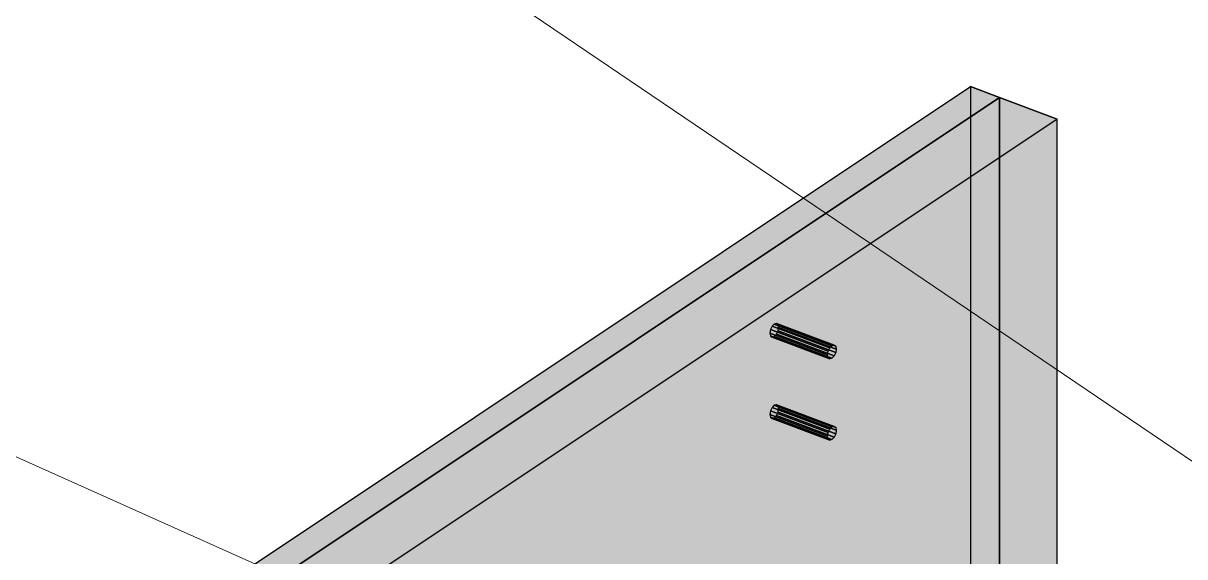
# Model space of a CAD drawing. Header units: millimetres. Extents: x 50 to 612415, y 2 to 4150.
# Drawn here: x 493090.8 to 493508, y 3103.6 to 3295.2 of the extents above; entities that cross this region are included whole.
import ezdxf

# ---------------------------------------------------------------- set-up
doc = ezdxf.new("R2010")
doc.units = ezdxf.units.MM
for name, color, linetype, lineweight in [('DIM', 7, 'Continuous', 13), ('HATCH', 8, 'Continuous', 9), ('OUTLINE', 7, 'Continuous', 25)]:
    doc.layers.add(name, color=color, linetype=linetype, lineweight=lineweight)

msp = doc.modelspace()

# ---------------------------------------------------------------- hatches: boundary and pattern name
at = {"layer": 'HATCH', "true_color": 0xccae87}
for points in [[(493120, 3065.079), (493431.08, 3272.466), (493441.449, 3268.577), (493130.369, 3061.191)], [(493130.369, 3061.191), (493441.449, 3268.577), (493462.188, 3260.8), (493151.108, 3053.414)]]:
    msp.add_hatch(color=43, dxfattribs=at).paths.add_polyline_path(points)
at = {"layer": 'HATCH', "true_color": 0xbda27d}
for points in [[(493162.265, 2944.147), (493120, 3065.079), (493431.08, 3272.466)], [(493392.195, 3101.177), (493162.265, 2944.147), (493431.08, 3272.466)], [(493393.1, 3101.609), (493392.195, 3101.177), (493431.08, 3272.466)], [(493393.944, 3101.667), (493393.1, 3101.609), (493431.08, 3272.466)], [(493394.669, 3101.347), (493393.944, 3101.667), (493431.08, 3272.466)], [(493395.225, 3100.672), (493394.669, 3101.347), (493431.08, 3272.466)], [(493395.575, 3099.687), (493395.225, 3100.672), (493431.08, 3272.466)], [(493395.575, 3097.072), (493431.08, 3272.466), (493431.08, 3068.169)], [(493395.575, 3097.072), (493395.694, 3098.459), (493431.08, 3272.466)], [(493395.694, 3098.459), (493395.575, 3099.687), (493431.08, 3272.466)], [(493441.449, 3268.577), (493130.369, 3061.191), (493172.635, 2940.259)], [(493211.25, 3087.655), (493130.369, 3061.191), (493441.449, 3268.577)], [(493441.449, 3268.577), (493172.635, 2940.259), (493402.564, 3097.289)], [(493212.028, 3087.872), (493211.25, 3087.655), (493441.449, 3268.577)], [(493212.597, 3087.43), (493212.028, 3087.872), (493441.449, 3268.577)], [(493360.568, 3187.2), (493212.597, 3087.43), (493441.449, 3268.577)], [(493361.346, 3187.418), (493360.568, 3187.2), (493441.449, 3268.577)], [(493361.346, 3183.529), (493441.449, 3268.577), (493441.449, 3064.28)], [(493361.346, 3183.529), (493361.915, 3184.731), (493441.449, 3268.577)], [(493361.915, 3186.976), (493361.346, 3187.418), (493441.449, 3268.577)], [(493361.915, 3184.731), (493362.124, 3185.992), (493441.449, 3268.577)], [(493362.124, 3185.992), (493361.915, 3186.976), (493441.449, 3268.577)], [(493441.449, 3268.577), (493402.564, 3097.289), (493403.47, 3097.72)], [(493441.449, 3268.577), (493403.47, 3097.72), (493404.314, 3097.779)], [(493441.449, 3268.577), (493404.314, 3097.779), (493405.039, 3097.459)], [(493441.449, 3268.577), (493405.039, 3097.459), (493405.595, 3096.784)], [(493441.449, 3268.577), (493405.595, 3096.784), (493405.944, 3095.798)], [(493441.449, 3064.28), (493441.449, 3268.577), (493405.944, 3093.184)], [(493441.449, 3268.577), (493406.064, 3094.571), (493405.944, 3093.184)], [(493441.449, 3268.577), (493405.944, 3095.798), (493406.064, 3094.571)], [(493462.188, 3260.8), (493151.108, 3053.414), (493231.989, 3079.878)], [(493462.188, 3260.8), (493231.989, 3079.878), (493232.766, 3080.095)], [(493462.188, 3260.8), (493232.766, 3080.095), (493233.336, 3079.653)], [(493462.188, 3260.8), (493233.336, 3079.653), (493381.307, 3179.423)], [(493462.188, 3260.8), (493381.307, 3179.423), (493382.085, 3179.641)], [(493462.188, 3056.503), (493462.188, 3260.8), (493382.085, 3175.752)], [(493462.188, 3260.8), (493382.654, 3176.954), (493382.085, 3175.752)], [(493462.188, 3260.8), (493382.085, 3179.641), (493382.654, 3179.199)], [(493462.188, 3260.8), (493382.862, 3178.215), (493382.654, 3176.954)], [(493462.188, 3260.8), (493382.654, 3179.199), (493382.862, 3178.215)], [(493360.568, 3187.2), (493359.79, 3186.381), (493212.597, 3087.43)], [(493359.79, 3186.381), (493359.221, 3185.18), (493212.597, 3087.43)], [(493359.221, 3185.18), (493359.013, 3183.918), (493212.597, 3087.43)], [(493359.013, 3183.918), (493212.805, 3086.447), (493212.597, 3087.43)], [(493212.805, 3086.447), (493359.013, 3183.918), (493359.221, 3182.935)], [(493360.568, 3182.71), (493361.346, 3183.529), (493441.449, 3064.28)], [(493211.25, 3083.165), (493359.221, 3182.935), (493359.79, 3182.492)], [(493211.25, 3083.165), (493212.028, 3083.984), (493359.221, 3182.935)], [(493360.568, 3158.015), (493211.25, 3083.165), (493359.79, 3182.492)], [(493212.028, 3083.984), (493212.597, 3085.185), (493359.221, 3182.935)], [(493212.597, 3085.185), (493212.805, 3086.447), (493359.221, 3182.935)], [(493233.336, 3079.653), (493380.529, 3178.604), (493381.307, 3179.423)], [(493359.79, 3182.492), (493360.568, 3182.71), (493441.449, 3064.28)], [(493362.124, 3156.807), (493359.79, 3182.492), (493441.449, 3064.28)], [(493362.124, 3156.807), (493361.915, 3157.79), (493359.79, 3182.492)], [(493361.915, 3157.79), (493361.346, 3158.233), (493359.79, 3182.492)], [(493361.346, 3158.233), (493360.568, 3158.015), (493359.79, 3182.492)], [(493380.529, 3174.715), (493379.96, 3175.158), (493231.989, 3075.388)], [(493379.96, 3175.158), (493232.766, 3076.207), (493231.989, 3075.388)], [(493379.96, 3175.158), (493233.336, 3077.408), (493232.766, 3076.207)], [(493233.336, 3079.653), (493379.96, 3177.403), (493380.529, 3178.604)], [(493233.336, 3079.653), (493379.751, 3176.141), (493379.96, 3177.403)], [(493233.336, 3079.653), (493233.544, 3078.67), (493379.751, 3176.141)], [(493379.96, 3175.158), (493233.544, 3078.67), (493233.336, 3077.408)], [(493379.96, 3175.158), (493379.751, 3176.141), (493233.544, 3078.67)], [(493462.188, 3056.503), (493382.085, 3175.752), (493381.307, 3174.933)], [(493380.529, 3174.715), (493231.989, 3075.388), (493381.307, 3150.238)], [(493462.188, 3056.503), (493381.307, 3174.933), (493380.529, 3174.715)], [(493462.188, 3056.503), (493380.529, 3174.715), (493382.862, 3149.03)], [(493380.529, 3174.715), (493382.654, 3150.013), (493382.862, 3149.03)], [(493380.529, 3174.715), (493382.085, 3150.456), (493382.654, 3150.013)], [(493380.529, 3174.715), (493381.307, 3150.238), (493382.085, 3150.456)], [(493360.568, 3158.015), (493212.805, 3057.261), (493211.25, 3083.165)], [(493360.568, 3158.015), (493359.79, 3157.196), (493212.805, 3057.261)], [(493359.79, 3157.196), (493359.221, 3155.994), (493212.805, 3057.261)], [(493359.221, 3155.994), (493359.013, 3154.733), (493212.805, 3057.261)], [(493212.805, 3057.261), (493359.013, 3154.733), (493359.221, 3153.749)], [(493360.568, 3153.525), (493361.346, 3154.344), (493441.449, 3064.28)], [(493361.346, 3154.344), (493361.915, 3155.545), (493441.449, 3064.28)], [(493361.915, 3155.545), (493362.124, 3156.807), (493441.449, 3064.28)], [(493211.25, 3053.979), (493359.221, 3153.749), (493359.79, 3153.307)], [(493211.25, 3053.979), (493212.028, 3054.799), (493359.221, 3153.749)], [(493403.47, 3097.72), (493211.25, 3053.979), (493360.568, 3153.525)], [(493211.25, 3053.979), (493359.79, 3153.307), (493360.568, 3153.525)], [(493212.028, 3054.799), (493212.597, 3056), (493359.221, 3153.749)], [(493212.597, 3056), (493212.805, 3057.261), (493359.221, 3153.749)], [(493231.989, 3075.388), (493233.544, 3049.484), (493381.307, 3150.238)], [(493233.544, 3049.484), (493380.529, 3149.419), (493381.307, 3150.238)], [(493405.595, 3096.784), (493360.568, 3153.525), (493441.449, 3064.28)], [(493405.595, 3096.784), (493405.039, 3097.459), (493360.568, 3153.525)], [(493405.039, 3097.459), (493404.314, 3097.779), (493360.568, 3153.525)], [(493404.314, 3097.779), (493403.47, 3097.72), (493360.568, 3153.525)], [(493380.529, 3145.53), (493379.96, 3145.972), (493231.989, 3046.202)], [(493379.96, 3145.972), (493232.766, 3047.022), (493231.989, 3046.202)], [(493379.96, 3145.972), (493233.336, 3048.223), (493232.766, 3047.022)], [(493379.96, 3145.972), (493233.544, 3049.484), (493233.336, 3048.223)], [(493233.544, 3049.484), (493379.96, 3148.217), (493380.529, 3149.419)], [(493233.544, 3049.484), (493379.751, 3146.956), (493379.96, 3148.217)], [(493379.96, 3145.972), (493379.751, 3146.956), (493233.544, 3049.484)], [(493462.188, 3056.503), (493382.085, 3146.567), (493381.307, 3145.748)], [(493462.188, 3056.503), (493382.654, 3147.768), (493382.085, 3146.567)], [(493462.188, 3056.503), (493382.862, 3149.03), (493382.654, 3147.768)], [(493381.307, 3145.748), (493231.989, 3046.202), (493424.208, 3089.943)], [(493381.307, 3145.748), (493380.529, 3145.53), (493231.989, 3046.202)], [(493462.188, 3056.503), (493381.307, 3145.748), (493426.333, 3089.007)], [(493381.307, 3145.748), (493425.777, 3089.682), (493426.333, 3089.007)], [(493381.307, 3145.748), (493425.052, 3090.002), (493425.777, 3089.682)], [(493381.307, 3145.748), (493424.208, 3089.943), (493425.052, 3090.002)]]:
    msp.add_hatch(color=33, dxfattribs=at).paths.add_polyline_path(points)
at = {"layer": 'HATCH', "true_color": 0xc0a47f}
for points in [[(493431.08, 3272.466), (493431.08, 3068.169), (493441.449, 3064.28), (493441.449, 3268.577)], [(493441.449, 3268.577), (493441.449, 3064.28), (493462.188, 3056.503), (493462.188, 3260.8)]]:
    msp.add_hatch(color=33, dxfattribs=at).paths.add_polyline_path(points)
at = {"layer": 'HATCH', "true_color": 0xc5a883}
for points in [[(493359.221, 3185.18), (493359.013, 3183.918), (493379.751, 3176.141), (493379.96, 3177.403)], [(493361.915, 3184.731), (493362.124, 3185.992), (493382.862, 3178.215), (493382.654, 3176.954)], [(493359.221, 3155.994), (493359.013, 3154.733), (493379.751, 3146.956), (493379.96, 3148.217)], [(493361.915, 3155.545), (493362.124, 3156.807), (493382.862, 3149.03), (493382.654, 3147.768)]]:
    msp.add_hatch(color=43, dxfattribs=at).paths.add_polyline_path(points)
at = {"layer": 'HATCH', "true_color": 0xba9f7b}
for points in [[(493359.013, 3183.918), (493359.221, 3182.935), (493379.96, 3175.158), (493379.751, 3176.141)], [(493362.124, 3185.992), (493361.915, 3186.976), (493382.654, 3179.199), (493382.862, 3178.215)], [(493359.013, 3154.733), (493359.221, 3153.749), (493379.96, 3145.972), (493379.751, 3146.956)], [(493362.124, 3156.807), (493361.915, 3157.79), (493382.654, 3150.013), (493382.862, 3149.03)]]:
    msp.add_hatch(color=33, dxfattribs=at).paths.add_polyline_path(points)
at = {"layer": 'HATCH', "true_color": 0xccaf87}
for points in [[(493359.79, 3186.381), (493359.221, 3185.18), (493379.96, 3177.403), (493380.529, 3178.604)], [(493361.346, 3183.529), (493361.915, 3184.731), (493382.654, 3176.954), (493382.085, 3175.752)], [(493359.79, 3157.196), (493359.221, 3155.994), (493379.96, 3148.217), (493380.529, 3149.419)], [(493361.346, 3154.344), (493361.915, 3155.545), (493382.654, 3147.768), (493382.085, 3146.567)]]:
    msp.add_hatch(color=43, dxfattribs=at).paths.add_polyline_path(points)
at = {"layer": 'HATCH', "true_color": 0xceb088}
for points in [[(493360.568, 3187.2), (493359.79, 3186.381), (493380.529, 3178.604), (493381.307, 3179.423)], [(493360.568, 3182.71), (493361.346, 3183.529), (493382.085, 3175.752), (493381.307, 3174.933)], [(493360.568, 3158.015), (493359.79, 3157.196), (493380.529, 3149.419), (493381.307, 3150.238)], [(493360.568, 3153.525), (493361.346, 3154.344), (493382.085, 3146.567), (493381.307, 3145.748)]]:
    msp.add_hatch(color=43, dxfattribs=at).paths.add_polyline_path(points)
at = {"layer": 'HATCH', "true_color": 0xc8ab85}
for points in [[(493361.346, 3187.418), (493360.568, 3187.2), (493381.307, 3179.423), (493382.085, 3179.641)], [(493359.79, 3182.492), (493360.568, 3182.71), (493381.307, 3174.933), (493380.529, 3174.715)], [(493361.346, 3158.233), (493360.568, 3158.015), (493381.307, 3150.238), (493382.085, 3150.456)], [(493359.79, 3153.307), (493360.568, 3153.525), (493381.307, 3145.748), (493380.529, 3145.53)]]:
    msp.add_hatch(color=43, dxfattribs=at).paths.add_polyline_path(points)
at = {"layer": 'HATCH', "true_color": 0xbea27e}
for points in [[(493361.915, 3186.976), (493361.346, 3187.418), (493382.085, 3179.641), (493382.654, 3179.199)], [(493359.221, 3182.935), (493359.79, 3182.492), (493380.529, 3174.715), (493379.96, 3175.158)], [(493361.915, 3157.79), (493361.346, 3158.233), (493382.085, 3150.456), (493382.654, 3150.013)], [(493359.221, 3153.749), (493359.79, 3153.307), (493380.529, 3145.53), (493379.96, 3145.972)]]:
    msp.add_hatch(color=33, dxfattribs=at).paths.add_polyline_path(points)

# ---------------------------------------------------------------- linework, layer by layer
at = {"layer": 'DIM'}
for points in [[(493558.622, 3105.562), (493020, 3470), (492980, 3470)], [(493290.957, 3048.627), (493020, 3170), (492980, 3170)]]:
    msp.add_lwpolyline(points, dxfattribs=at)
at = {"layer": 'OUTLINE', "color": 139, "true_color": 0x42544a}
for p, q in [((493120, 3065.079), (493431.08, 3272.466)), ((493120, 3065.079), (493431.08, 3272.466)), ((493431.08, 3272.466), (493431.08, 3068.169)), ((493441.449, 3268.577), (493431.08, 3272.466)), ((493431.08, 3272.466), (493431.08, 3068.169)), ((493431.08, 3272.466), (493441.449, 3268.577)), ((493441.449, 3268.577), (493130.369, 3061.191)), ((493130.369, 3061.191), (493441.449, 3268.577)), ((493441.449, 3268.577), (493130.369, 3061.191)), ((493130.369, 3061.191), (493441.449, 3268.577)), ((493441.449, 3064.28), (493441.449, 3268.577)), ((493441.449, 3064.28), (493441.449, 3268.577)), ((493441.449, 3268.577), (493441.449, 3064.28)), ((493462.188, 3260.8), (493441.449, 3268.577)), ((493441.449, 3268.577), (493441.449, 3064.28)), ((493441.449, 3268.577), (493462.188, 3260.8)), ((493462.188, 3260.8), (493151.108, 3053.414)), ((493462.188, 3260.8), (493151.108, 3053.414)), ((493462.188, 3056.503), (493462.188, 3260.8)), ((493462.188, 3056.503), (493462.188, 3260.8)), ((493359.221, 3185.18), (493359.013, 3183.918)), ((493359.221, 3185.18), (493359.013, 3183.918)), ((493359.013, 3183.918), (493359.221, 3182.935)), ((493379.751, 3176.141), (493359.013, 3183.918)), ((493359.013, 3183.918), (493379.751, 3176.141)), ((493359.013, 3183.918), (493359.221, 3182.935)), ((493359.79, 3186.381), (493359.221, 3185.18)), ((493359.79, 3186.381), (493359.221, 3185.18)), ((493379.96, 3177.403), (493359.221, 3185.18)), ((493359.221, 3185.18), (493379.96, 3177.403)), ((493360.568, 3187.2), (493359.79, 3186.381)), ((493360.568, 3187.2), (493359.79, 3186.381)), ((493359.79, 3186.381), (493380.529, 3178.604)), ((493380.529, 3178.604), (493359.79, 3186.381)), ((493361.346, 3187.418), (493360.568, 3187.2)), ((493361.346, 3187.418), (493360.568, 3187.2)), ((493360.568, 3187.2), (493381.307, 3179.423)), ((493381.307, 3179.423), (493360.568, 3187.2)), ((493360.568, 3182.71), (493361.346, 3183.529)), ((493360.568, 3182.71), (493361.346, 3183.529)), ((493361.915, 3186.976), (493361.346, 3187.418)), ((493361.915, 3186.976), (493361.346, 3187.418)), ((493361.346, 3187.418), (493382.085, 3179.641)), ((493382.085, 3179.641), (493361.346, 3187.418)), ((493361.346, 3183.529), (493361.915, 3184.731)), ((493361.346, 3183.529), (493361.915, 3184.731)), ((493382.085, 3175.752), (493361.346, 3183.529)), ((493361.346, 3183.529), (493382.085, 3175.752)), ((493362.124, 3185.992), (493361.915, 3186.976)), ((493362.124, 3185.992), (493361.915, 3186.976)), ((493361.915, 3186.976), (493382.654, 3179.199)), ((493382.654, 3179.199), (493361.915, 3186.976)), ((493361.915, 3184.731), (493362.124, 3185.992)), ((493361.915, 3184.731), (493362.124, 3185.992)), ((493361.915, 3184.731), (493382.654, 3176.954)), ((493382.654, 3176.954), (493361.915, 3184.731)), ((493362.124, 3185.992), (493382.862, 3178.215)), ((493382.862, 3178.215), (493362.124, 3185.992)), ((493359.221, 3182.935), (493359.79, 3182.492)), ((493379.96, 3175.158), (493359.221, 3182.935)), ((493359.221, 3182.935), (493379.96, 3175.158)), ((493359.221, 3182.935), (493359.79, 3182.492)), ((493359.79, 3182.492), (493360.568, 3182.71)), ((493359.79, 3182.492), (493360.568, 3182.71)), ((493380.529, 3174.715), (493359.79, 3182.492)), ((493359.79, 3182.492), (493380.529, 3174.715)), ((493381.307, 3174.933), (493360.568, 3182.71)), ((493360.568, 3182.71), (493381.307, 3174.933)), ((493380.529, 3178.604), (493381.307, 3179.423)), ((493380.529, 3178.604), (493381.307, 3179.423)), ((493381.307, 3179.423), (493382.085, 3179.641)), ((493381.307, 3179.423), (493382.085, 3179.641)), ((493382.085, 3179.641), (493382.654, 3179.199)), ((493382.085, 3179.641), (493382.654, 3179.199)), ((493379.751, 3176.141), (493379.96, 3177.403)), ((493379.751, 3176.141), (493379.96, 3177.403)), ((493379.96, 3175.158), (493379.751, 3176.141)), ((493379.96, 3175.158), (493379.751, 3176.141)), ((493379.96, 3177.403), (493380.529, 3178.604)), ((493379.96, 3177.403), (493380.529, 3178.604)), ((493380.529, 3174.715), (493379.96, 3175.158)), ((493380.529, 3174.715), (493379.96, 3175.158)), ((493382.085, 3175.752), (493381.307, 3174.933)), ((493382.085, 3175.752), (493381.307, 3174.933)), ((493382.654, 3176.954), (493382.085, 3175.752)), ((493382.654, 3176.954), (493382.085, 3175.752)), ((493382.654, 3179.199), (493382.862, 3178.215)), ((493382.654, 3179.199), (493382.862, 3178.215)), ((493382.862, 3178.215), (493382.654, 3176.954)), ((493382.862, 3178.215), (493382.654, 3176.954)), ((493381.307, 3174.933), (493380.529, 3174.715)), ((493381.307, 3174.933), (493380.529, 3174.715)), ((493359.221, 3155.994), (493359.013, 3154.733)), ((493359.221, 3155.994), (493359.013, 3154.733)), ((493359.013, 3154.733), (493359.221, 3153.749)), ((493379.751, 3146.956), (493359.013, 3154.733)), ((493359.013, 3154.733), (493379.751, 3146.956)), ((493359.013, 3154.733), (493359.221, 3153.749)), ((493359.79, 3157.196), (493359.221, 3155.994)), ((493359.79, 3157.196), (493359.221, 3155.994)), ((493379.96, 3148.217), (493359.221, 3155.994)), ((493359.221, 3155.994), (493379.96, 3148.217)), ((493360.568, 3158.015), (493359.79, 3157.196)), ((493360.568, 3158.015), (493359.79, 3157.196)), ((493359.79, 3157.196), (493380.529, 3149.419)), ((493380.529, 3149.419), (493359.79, 3157.196)), ((493361.346, 3158.233), (493360.568, 3158.015)), ((493361.346, 3158.233), (493360.568, 3158.015)), ((493360.568, 3158.015), (493381.307, 3150.238)), ((493381.307, 3150.238), (493360.568, 3158.015)), ((493360.568, 3153.525), (493361.346, 3154.344)), ((493360.568, 3153.525), (493361.346, 3154.344)), ((493361.915, 3157.79), (493361.346, 3158.233)), ((493361.915, 3157.79), (493361.346, 3158.233)), ((493361.346, 3158.233), (493382.085, 3150.456)), ((493382.085, 3150.456), (493361.346, 3158.233)), ((493361.346, 3154.344), (493361.915, 3155.545)), ((493361.346, 3154.344), (493361.915, 3155.545)), ((493382.085, 3146.567), (493361.346, 3154.344)), ((493361.346, 3154.344), (493382.085, 3146.567)), ((493362.124, 3156.807), (493361.915, 3157.79)), ((493362.124, 3156.807), (493361.915, 3157.79)), ((493361.915, 3157.79), (493382.654, 3150.013)), ((493382.654, 3150.013), (493361.915, 3157.79)), ((493361.915, 3155.545), (493362.124, 3156.807)), ((493361.915, 3155.545), (493362.124, 3156.807)), ((493361.915, 3155.545), (493382.654, 3147.768)), ((493382.654, 3147.768), (493361.915, 3155.545)), ((493362.124, 3156.807), (493382.862, 3149.03)), ((493382.862, 3149.03), (493362.124, 3156.807)), ((493359.221, 3153.749), (493359.79, 3153.307)), ((493379.96, 3145.972), (493359.221, 3153.749)), ((493359.221, 3153.749), (493379.96, 3145.972)), ((493359.221, 3153.749), (493359.79, 3153.307)), ((493359.79, 3153.307), (493360.568, 3153.525)), ((493359.79, 3153.307), (493360.568, 3153.525)), ((493380.529, 3145.53), (493359.79, 3153.307)), ((493359.79, 3153.307), (493380.529, 3145.53)), ((493381.307, 3145.748), (493360.568, 3153.525)), ((493360.568, 3153.525), (493381.307, 3145.748)), ((493380.529, 3149.419), (493381.307, 3150.238)), ((493380.529, 3149.419), (493381.307, 3150.238)), ((493381.307, 3150.238), (493382.085, 3150.456)), ((493381.307, 3150.238), (493382.085, 3150.456)), ((493382.085, 3150.456), (493382.654, 3150.013)), ((493382.085, 3150.456), (493382.654, 3150.013)), ((493379.751, 3146.956), (493379.96, 3148.217)), ((493379.751, 3146.956), (493379.96, 3148.217)), ((493379.96, 3145.972), (493379.751, 3146.956)), ((493379.96, 3145.972), (493379.751, 3146.956)), ((493379.96, 3148.217), (493380.529, 3149.419)), ((493379.96, 3148.217), (493380.529, 3149.419)), ((493380.529, 3145.53), (493379.96, 3145.972)), ((493380.529, 3145.53), (493379.96, 3145.972)), ((493382.085, 3146.567), (493381.307, 3145.748)), ((493382.085, 3146.567), (493381.307, 3145.748)), ((493382.654, 3147.768), (493382.085, 3146.567)), ((493382.654, 3147.768), (493382.085, 3146.567)), ((493382.654, 3150.013), (493382.862, 3149.03)), ((493382.654, 3150.013), (493382.862, 3149.03)), ((493382.862, 3149.03), (493382.654, 3147.768)), ((493382.862, 3149.03), (493382.654, 3147.768)), ((493381.307, 3145.748), (493380.529, 3145.53)), ((493381.307, 3145.748), (493380.529, 3145.53))]:
    msp.add_line(p, q, dxfattribs=at)

doc.saveas('drawing.dxf')
